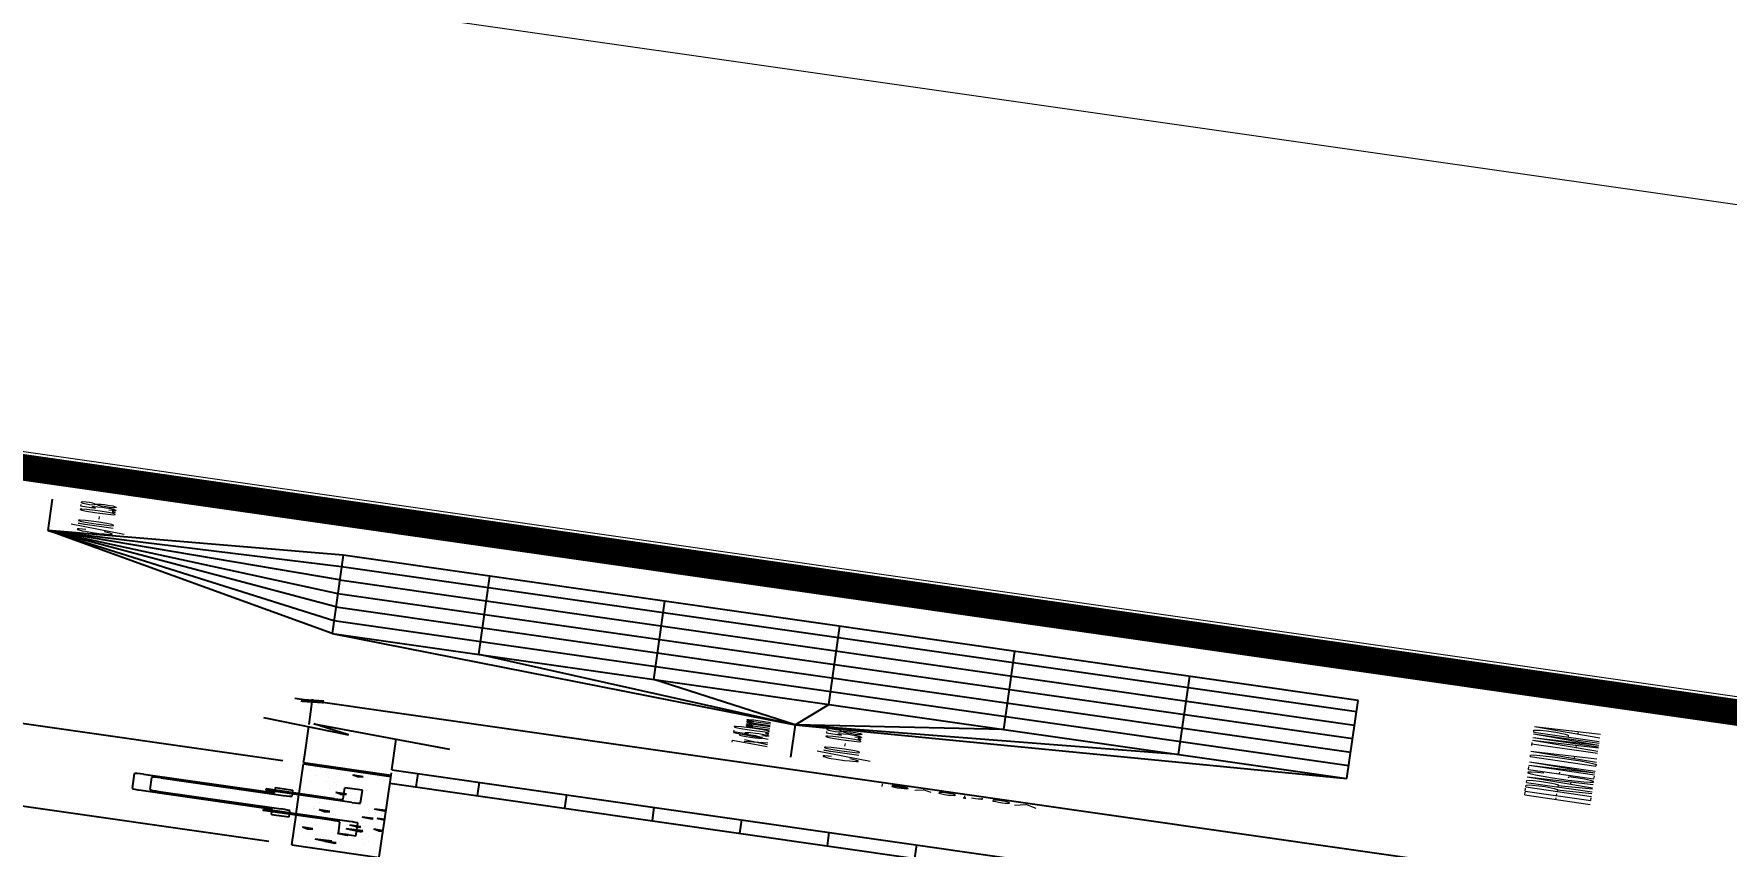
# Model space of a CAD drawing. Header units: millimetres. Extents: x -361192058 to 101130107379, y -14071650034 to 19218552450.
# Drawn here: x -134237.2 to -133858.8, y 43041.3 to 43223 of the extents above; entities that cross this region are included whole.
import ezdxf
from ezdxf.enums import TextEntityAlignment as Align

# ---------------------------------------------------------------- set-up
doc = ezdxf.new("R2010")
doc.units = ezdxf.units.MM
doc.header["$LTSCALE"] = 0.5
for name, color, linetype in [('02', 2, 'Continuous'), ('DETALLHES_CAIXAS', 6, 'Continuous'), ('TXT_0', 7, 'Continuous'), ('TXT_1', 3, 'Continuous')]:
    doc.layers.add(name, color=color, linetype=linetype)
doc.styles.add('ADITIVOCAD', font='ROMANS.shx')
doc.styles.add('ROMANS', font='romans', dxfattribs={"height": 0.1})
doc.styles.get("Standard").update_dxf_attribs({"font": 'txt.shx', "height": 0.12})

# ---------------------------------------------------------------- blocks, each defined once
blk = doc.blocks.new('ADS_DET_CP50')
at = {"layer": 'DETALLHES_CAIXAS'}
for p, q in [((0.64468, 1.30443), (0.86468, 1.30443)), ((0.64468, 1.30443), (0.64468, 1.25443)), ((0.87468, 1.30443), (1.01468, 1.30443)), ((1.02468, 1.30443), (1.24468, 1.30443)), ((1.24468, 1.30443), (1.24468, 1.25443)), ((1.25473, 1.30443), (1.29468, 1.30443)), ((1.25473, 1.30443), (1.25473, 1.25443)), ((1.29468, 1.30443), (1.52201, 1.30443)), ((2.22441, 1.29885), (2.22441, 0.71885)), ((2.80441, 1.29885), (2.22441, 1.29885)), ((2.32059, 1.29885), (2.32059, 0.71885)), ((2.42059, 1.29885), (2.42059, 0.71885)), ((2.52059, 1.29885), (2.52059, 0.71885)), ((2.62059, 1.29885), (2.62059, 0.71885)), ((2.72059, 1.29885), (2.72059, 0.71885)), ((2.80441, 0.71885), (2.80441, 1.29885)), ((0.6455, 1.25443), (0.8655, 1.25443)), ((0.86489, 1.25443), (1.01468, 1.25443)), ((1.01489, 1.25443), (1.27244, 1.25443)), ((1.19468, 1.25443), (1.19468, 0.67443)), ((1.24468, 1.25443), (1.25473, 1.25443)), ((1.29468, 1.25443), (1.29468, 0.67443)), ((1.29468, 1.25443), (1.52201, 1.25443)), ((1.19468, 1.23943), (1.29468, 1.23943)), ((2.22441, 1.21503), (2.80441, 1.21503)), ((1.19468, 1.20443), (1.29468, 1.20443)), ((1.19468, 1.15443), (1.29468, 1.15443)), ((2.22441, 1.11503), (2.80441, 1.11503)), ((1.19468, 1.10443), (1.29468, 1.10443)), ((1.19468, 1.05443), (1.29468, 1.05443)), ((2.22441, 1.01503), (2.80441, 1.01503)), ((1.19468, 1.00443), (1.29468, 1.00443)), ((1.19468, 0.95443), (1.29468, 0.95443)), ((2.22441, 0.91503), (2.80441, 0.91503)), ((2.22441, 0.81503), (2.80441, 0.81503)), ((2.22441, 0.71885), (2.80441, 0.71885))]:
    blk.add_line(p, q, dxfattribs=at)
at = {"layer": 'TXT_0', "linetype": 'ByBlock'}
for p, q in [((0.64583, 1.31761), (0.64583, 1.5613)), ((1.24583, 1.3161), (1.24583, 1.5613)), ((1.71113, 0.56443), (1.71113, 1.31443)), ((1.53701, 1.30443), (1.72613, 1.30443))]:
    blk.add_line(p, q, dxfattribs=at)
at = {"layer": 'TXT_0'}
for p, q in [((2.22441, 1.29885), (2.67598, 1.46606)), ((2.67598, 1.46606), (2.32059, 1.29885)), ((2.42059, 1.29885), (2.67598, 1.46606)), ((2.67598, 1.46606), (2.52059, 1.29885)), ((2.62059, 1.29885), (2.67598, 1.46606)), ((2.80441, 1.29885), (2.67598, 1.46606)), ((2.67598, 1.46606), (2.72059, 1.29885)), ((2.67598, 1.46606), (2.90831, 1.46606)), ((0.88968, 1.39818), (0.99968, 1.39818)), ((0.88468, 1.39318), (0.88468, 1.32318)), ((0.89968, 1.38818), (0.98968, 1.38818)), ((1.00468, 1.39318), (1.00468, 1.32318)), ((0.89468, 1.38318), (0.89468, 1.31318)), ((0.99468, 1.38318), (0.99468, 1.31318)), ((0.86468, 1.32318), (0.87468, 1.32318)), ((0.86468, 1.28427), (0.86468, 1.32318)), ((0.87468, 1.27427), (0.87468, 1.32318)), ((1.01468, 1.32318), (1.02468, 1.32318)), ((1.01468, 1.27427), (1.01468, 1.32318)), ((1.02468, 1.28427), (1.02468, 1.32318)), ((1.54137, 1.33054), (1.50387, 1.28152)), ((0.84468, 1.31818), (0.84468, 1.30818)), ((0.84468, 1.31818), (0.86468, 1.31818)), ((0.87468, 1.31818), (0.87968, 1.31818)), ((1.00968, 1.31818), (1.01468, 1.31818)), ((1.02468, 1.31818), (1.04468, 1.31818)), ((1.04468, 1.31818), (1.04468, 1.30818)), ((0.71705, 1.30383), (0.71705, 1.30383)), ((0.84468, 1.30818), (0.86468, 1.30818)), ((0.87468, 1.30818), (0.88968, 1.30818)), ((0.99968, 1.30818), (1.01468, 1.30818)), ((1.01626, 1.30373), (1.01626, 1.30373)), ((1.02468, 1.30818), (1.04468, 1.30818)), ((1.05587, 1.30353), (1.05587, 1.30353)), ((0.65599, 1.29331), (0.65599, 1.29331)), ((0.68102, 1.29661), (0.68102, 1.29661)), ((0.7189, 1.30159), (0.7189, 1.30159)), ((0.7495, 1.29493), (0.7495, 1.29493)), ((0.77044, 1.30157), (0.77044, 1.30157)), ((0.77746, 1.29727), (0.78446, 1.29996)), ((0.77746, 1.29727), (0.78243, 1.29391)), ((0.78243, 1.29391), (0.78446, 1.29995)), ((0.79087, 1.29707), (0.79087, 1.29707)), ((0.80085, 1.30197), (0.80085, 1.30197)), ((0.82382, 1.29932), (0.82382, 1.29932)), ((0.93058, 1.29481), (0.93058, 1.29481)), ((0.93147, 1.29513), (0.93147, 1.29513)), ((0.94471, 1.29535), (0.94471, 1.29535)), ((0.98396, 1.29255), (0.98396, 1.29255)), ((1.06964, 1.30147), (1.06964, 1.30147)), ((1.12303, 1.29922), (1.12303, 1.29922)), ((1.17641, 1.29696), (1.17641, 1.29696)), ((1.20293, 1.30018), (1.20293, 1.30018)), ((1.22979, 1.29471), (1.22979, 1.29471)), ((1.23369, 1.29741), (1.23369, 1.29741)), ((1.54714, 1.3017), (1.50387, 1.22386)), ((1.50387, 1.28152), (1.54714, 1.3017)), ((2.22441, 1.29885), (2.04123, 1.03224)), ((0.69756, 1.28744), (0.69756, 1.28744)), ((0.69894, 1.28029), (0.70376, 1.28603)), ((0.70492, 1.27976), (0.70376, 1.28603)), ((0.70382, 1.28364), (0.71161, 1.29175)), ((0.70382, 1.28364), (0.71271, 1.28226)), ((0.71272, 1.28225), (0.71161, 1.29175)), ((0.73255, 1.28706), (0.73255, 1.28706)), ((0.87315, 1.28512), (0.87315, 1.28512)), ((0.90684, 1.29036), (0.90684, 1.29036)), ((0.92117, 1.28926), (0.92817, 1.29195)), ((0.92117, 1.28926), (0.92614, 1.2859)), ((0.92615, 1.2859), (0.92817, 1.29194)), ((0.95342, 1.28963), (0.95342, 1.28963)), ((1.03735, 1.2903), (1.03735, 1.2903)), ((1.06488, 1.28125), (1.07189, 1.28394)), ((1.06986, 1.27789), (1.07189, 1.28393)), ((1.09073, 1.28804), (1.09073, 1.28804)), ((1.13266, 1.28411), (1.13266, 1.28411)), ((1.14411, 1.28579), (1.14411, 1.28579)), ((1.14461, 1.29017), (1.14461, 1.29017)), ((1.15651, 1.28368), (1.15651, 1.28368)), ((1.17053, 1.2891), (1.17053, 1.2891)), ((1.19749, 1.28353), (1.19749, 1.28353)), ((1.20845, 1.29118), (1.20845, 1.29118)), ((0.69894, 1.28029), (0.70492, 1.27977)), ((0.77067, 1.27401), (0.77549, 1.27976)), ((0.77067, 1.27401), (0.77665, 1.27349)), ((0.77468, 1.26927), (0.77468, 1.27927)), ((0.77468, 1.27927), (0.85968, 1.27927)), ((0.77665, 1.27349), (0.77549, 1.27976)), ((0.78078, 1.27376), (0.78078, 1.27376)), ((0.81054, 1.26708), (0.81833, 1.2752)), ((0.81483, 1.27511), (0.81483, 1.27511)), ((0.81944, 1.2657), (0.81833, 1.2752)), ((0.81865, 1.27875), (0.81865, 1.27875)), ((0.84239, 1.26774), (0.84722, 1.27348)), ((0.84837, 1.26721), (0.84722, 1.27348)), ((0.85014, 1.27509), (0.85014, 1.27509)), ((0.90208, 1.28258), (0.90208, 1.28258)), ((1.00166, 1.27387), (1.00166, 1.27387)), ((1.01303, 1.27942), (1.01303, 1.27942)), ((1.02968, 1.27927), (1.11468, 1.27927)), ((1.06488, 1.28125), (1.06986, 1.27789)), ((1.0863, 1.28016), (1.0863, 1.28016)), ((1.106, 1.27728), (1.106, 1.27728)), ((1.10762, 1.28082), (1.10762, 1.28082)), ((1.11468, 1.26927), (1.11468, 1.27927)), ((1.2086, 1.27324), (1.2156, 1.27593)), ((1.21357, 1.26988), (1.2156, 1.27593)), ((0.72946, 1.26418), (0.72946, 1.26418)), ((0.75574, 1.27047), (0.75574, 1.27047)), ((0.75651, 1.2651), (0.75651, 1.2651)), ((0.77468, 1.26927), (0.86968, 1.26927)), ((0.79963, 1.26869), (0.79963, 1.26869)), ((0.81054, 1.26708), (0.81944, 1.2657)), ((0.84239, 1.26774), (0.84837, 1.26722)), ((0.91412, 1.26146), (0.91894, 1.26721)), ((0.9201, 1.26094), (0.91894, 1.26721)), ((0.98156, 1.26422), (0.98156, 1.26422)), ((1.01968, 1.26927), (1.11468, 1.26927)), ((1.02798, 1.27015), (1.02798, 1.27015)), ((1.04447, 1.2725), (1.04447, 1.2725)), ((1.05466, 1.27024), (1.05466, 1.27024)), ((1.2086, 1.27324), (1.21357, 1.26989)), ((0.74829, 1.26164), (0.74829, 1.26164)), ((0.78284, 1.26192), (0.78284, 1.26192)), ((0.83622, 1.25966), (0.83622, 1.25966)), ((0.83715, 1.25701), (0.84415, 1.25969)), ((0.83715, 1.25701), (0.84096, 1.25443)), ((0.84239, 1.25443), (0.84415, 1.25969)), ((0.91412, 1.26146), (0.9201, 1.26094)), ((0.91841, 1.2559), (0.91841, 1.2559)), ((0.92101, 1.25443), (0.92506, 1.25865)), ((0.92555, 1.25443), (0.92506, 1.25865)), ((0.94298, 1.25515), (0.94298, 1.25515)), ((0.95221, 1.25634), (0.95221, 1.25634)), ((0.96966, 1.26014), (0.96966, 1.26014)), ((0.98585, 1.25519), (0.99067, 1.26093)), ((0.98585, 1.25519), (0.99182, 1.25466)), ((0.99183, 1.25466), (0.99067, 1.26093)), ((1.0622, 1.25443), (1.06239, 1.25466)), ((1.06244, 1.25443), (1.0624, 1.25465)), ((1.20723, 1.25789), (1.20723, 1.25789)), ((1.20738, 1.25797), (1.20738, 1.25797)), ((1.23241, 1.26127), (1.23241, 1.26127)), ((2.22441, 1.21503), (2.04123, 1.03224)), ((2.04123, 1.03224), (2.22441, 1.11503)), ((2.04123, 1.03224), (1.80096, 1.03224)), ((2.04123, 1.03224), (2.22441, 0.71885)), ((2.22441, 0.81503), (2.04123, 1.03224)), ((2.22441, 0.91503), (2.04123, 1.03224)), ((2.04123, 1.03224), (2.22441, 1.01503))]:
    blk.add_line(p, q, dxfattribs=at)
at = {"layer": 'TXT_0', "linetype": 'ByBlock', "const_width": 0.00195}
blk.add_lwpolyline([(1.71763, 1.29793), (1.70463, 1.31093)], dxfattribs=at)
at = {"layer": 'TXT_0'}
for centre, start, end in [((0.88968, 1.39318), 90, 180), ((0.99968, 1.39318), 360, 90), ((0.89968, 1.38318), 90, 180), ((0.98968, 1.38318), 0, 90), ((0.87968, 1.32318), 270, 0), ((1.00968, 1.32318), 180, 270), ((0.88968, 1.31318), 270, 0), ((0.99968, 1.31318), 180, 270), ((0.85968, 1.28427), 270, 0), ((1.02968, 1.28427), 180, 270), ((0.86968, 1.27427), 270, 0), ((1.01968, 1.27427), 180, 270)]:
    blk.add_arc(centre, 0.005, start, end, dxfattribs=at)
at = {"layer": 'TXT_0', "style": 'ROMANS'}
for s, p in [('C/10 - 0.58', (2.70564, 1.43985)), ('7x %%C5.0mm', (1.84583, 1.0561)), ('C/10 - 0.58', (1.83061, 1.004))]:
    blk.add_text(s, height=0.02, dxfattribs=at).set_placement(p, align=Align.MIDDLE_LEFT)
blk.add_text('Variavel', height=0.018, rotation=90, dxfattribs=at).set_placement((1.70213, 0.88972))
at = {"layer": 'TXT_1', "style": 'ADITIVOCAD'}
blk.add_text('FERRAGEM DA TAMPA', height=0.0375, dxfattribs=at).set_placement((2.54737, 0.59925), align=Align.MIDDLE)
blk = doc.blocks.new('APROVADO QUADRA 21.2 MBVII')
at = {"lineweight": 18}
blk.add_lwpolyline([(4361.8759, 2517.8679), (4561.7907, 2517.8679), (4561.7907, 2359.9753), (4361.8759, 2359.9753)], close=True, dxfattribs=at)
at = {"layer": '02', "lineweight": 18}
blk.add_lwpolyline([(4476.7707, 2385.7337), (4537.9707, 2385.7337), (4537.9707, 2430.2837), (4476.7707, 2430.2837)], close=True, dxfattribs=at)
at = {"layer": '02', "lineweight": 18, "const_width": 0.1}
blk.add_lwpolyline([(4477.5207, 2386.4837), (4537.2207, 2386.4837), (4537.2207, 2429.5337), (4477.5207, 2429.5337)], close=True, dxfattribs=at)
at = {"lineweight": 18, "xscale": 6.654090768922506, "yscale": 6.654090768922506, "zscale": 6.654090768922506}
blk.add_blockref('ADS_DET_CP50', (4516.5253, 2410.0613), dxfattribs=at)
at = {"color": 0, "lineweight": 13, "flags": 8}
for p in [(4700.7247, 2280.1125), (4699.5738, 2277.8964), (4702.3546, 2276.195), (4703.6722, 2274.085), (4699.8445, 2272.2194), (4703.0488, 2270.137), (4703.0877, 2267.9803), (4700.6523, 2261.5216), (4700.7007, 2257.1593)]:
    blk.add_attdef('NIVEL', p, '', height=0.075, dxfattribs=at)
for rotation, width, p in [(90, 0.8, (4700.8205, 2275.7521)), (270, 0.6, (4703.8437, 2274.9021)), (90, 0.8, (4701.5575, 2268.5021)), (180, 0.6, (4651.1817, 2236.1931))]:
    blk.add_attdef('$PORTA', text='', height=0.09, rotation=rotation, dxfattribs=dict(at, width=width)).set_placement(p, align=Align.MIDDLE)
for p in [(4654.176, 2240.463), (4648.499, 2240.1923), (4637.8012, 2239.3845), (4633.4388, 2239.3361), (4656.3921, 2239.3121), (4652.4746, 2237.6822), (4646.4166, 2236.988), (4644.2598, 2236.9491), (4650.3646, 2236.3646)]:
    blk.add_attdef('NIVEL', p, '', height=0.075, rotation=270, dxfattribs=at)
at = {"color": 0, "lineweight": 13, "width": 0.8, "flags": 8}
for p in [(4652.0317, 2239.2163), (4644.7817, 2238.4793)]:
    blk.add_attdef('$PORTA', text='', height=0.09, dxfattribs=at).set_placement(p, align=Align.MIDDLE)

msp = doc.modelspace()

# ---------------------------------------------------------------- block references
at = {"layer": '02', "color": 0, "lineweight": 30, "xscale": -4.574818403918471, "yscale": -59.40450511825884, "zscale": 4.574818403918471, "rotation": 261.8606972171988}
msp.add_blockref('APROVADO QUADRA 21.2 MBVII', (5129.041, 2225.201), dxfattribs=at)

doc.saveas('drawing.dxf')
